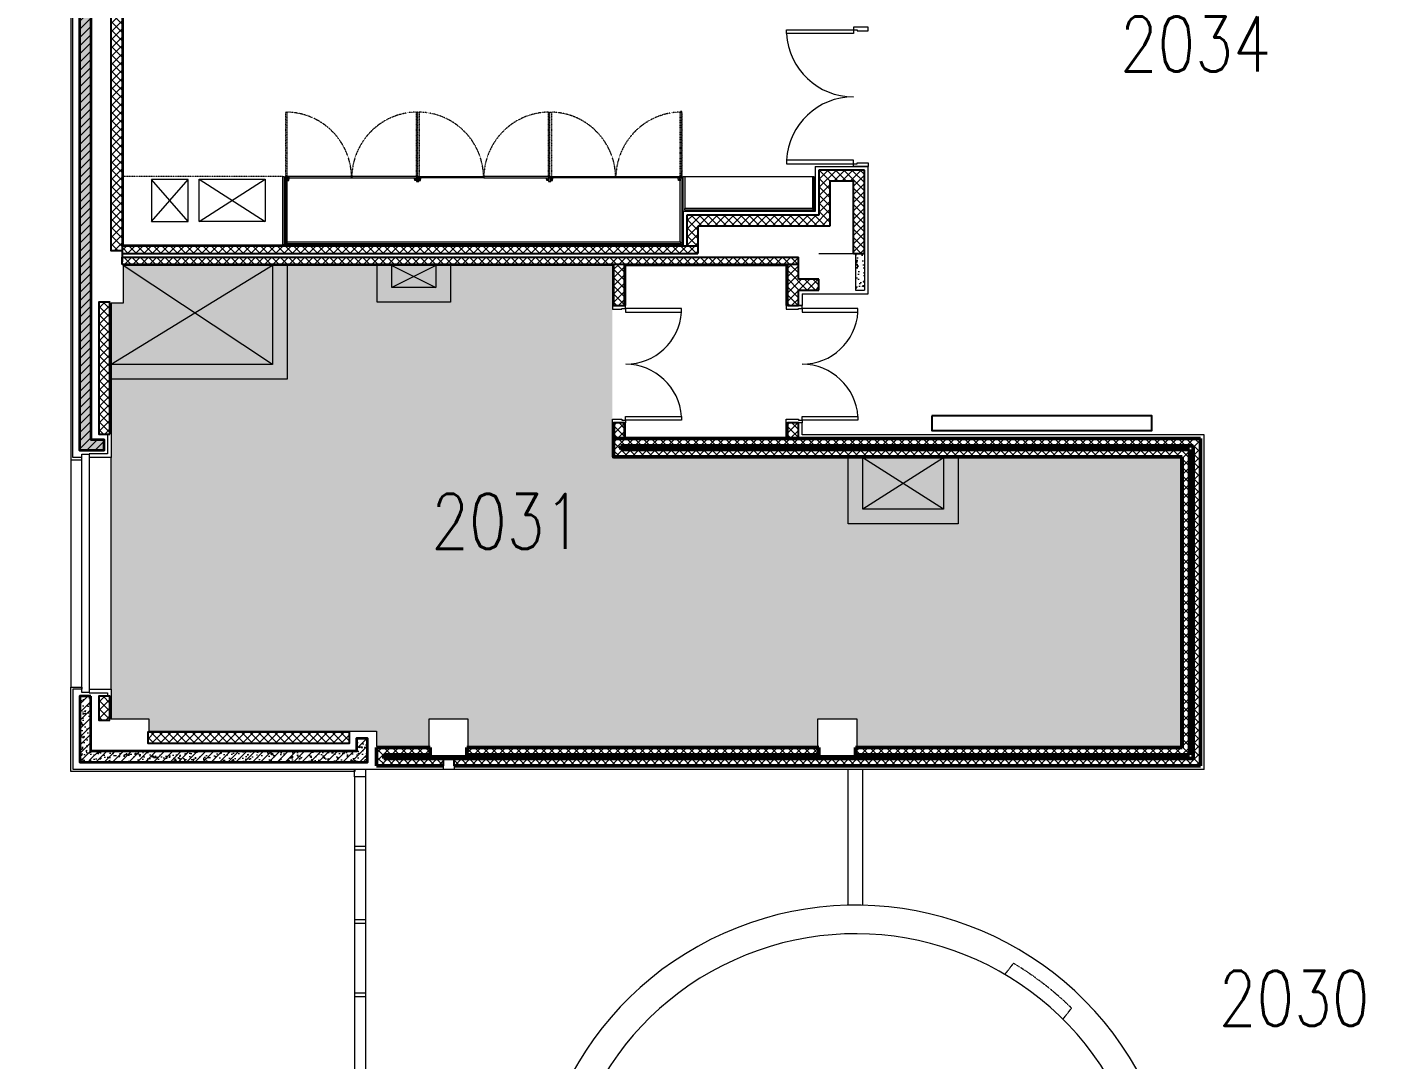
# Model space of a CAD drawing. Header units: inches. Extents: x 342932 to 557958, y 80625 to 242727.
# Drawn here: x 386838 to 405374, y 207792 to 221877 of the extents above; entities that cross this region are included whole.
import ezdxf
from ezdxf.enums import TextEntityAlignment as Align

# ---------------------------------------------------------------- set-up
doc = ezdxf.new("R2010")
doc.units = ezdxf.units.IN
doc.header["$MEASUREMENT"] = 0
doc.linetypes.add('First Floor$0$HIDDEN', pattern=[0.375, 0.25, -0.125])
for name, color, linetype, lineweight in [('0-Cubicles', 8, 'Continuous', 25), ('0-Services', 8, 'Continuous', 20), ('First Floor$0$A-G2-G-Building-Elements-Below', 251, 'Continuous', 13), ('First Floor$0$A-G2-G-Building-Elements-Hidden', 251, 'First Floor$0$HIDDEN', 15), ('First Floor$0$A-G250-G-Walls-Low-Level', 251, 'Continuous', 15), ('First Floor$0$A-G250-G-Walls-Precast-Concrete', 251, 'Continuous', 35), ('First Floor$0$A-G250-M-Walls-Blockwork', 7, 'Continuous', 25), ('First Floor$0$A-G250-M-Walls-Concrete', 251, 'Continuous', 20), ('First Floor$0$A-G250-M-Walls-Louvred', 251, 'Continuous', 9), ('First Floor$0$A-G252-H-Internal-Walls', 251, 'Continuous', 9), ('First Floor$0$A-G262-H-Precast-Panel', 251, 'Continuous', 5), ('First Floor$0$A-G312-M-Wall-Cladding-Panel', 7, 'Continuous', 9), ('First Floor$0$A-G312-M-Wall-Finish-Plaster', 7, 'Continuous', 15), ('First Floor$0$A-G321-M-Window', 251, 'Continuous', 9), ('First Floor$0$A-G322-M-Door', 251, 'Continuous', 15), ('First Floor$0$A-G4-M-Furniture-Built-In', 251, 'Continuous', 9), ('First Floor$0$A-G52-M-Cutout', 251, 'Continuous', 9), ('First Floor$0$Z-Z001-S-Room-Name-Identification-250', 7, 'Continuous', 15)]:
    doc.layers.add(name, color=color, linetype=linetype, lineweight=lineweight)
doc.styles.add('First Floor$0$Tag-RomanS', font='romans.shx', dxfattribs={"width": 0.8})
pattern_1 = [(50, (361382.11, 239676.52), (182.18467, -15.9391), [19.05, -209.55]), (355, (361382.11, 239676.52), (-35.2428, 191.05664), [15.24, -167.64]), (100.451, (361397.3, 239675.2), (146.9425, 175.1167), [16.19, -178.09]), (46.1842, (361382.11, 239727.32), (271.079, -42.0423), [28.575, -314.325]), (96.6356, (361404.7, 239723.82), (237.4042, 247.4256), [24.285, -267.135]), (351.184, (361382.1, 239727.32), (237.4046, 247.4251), [22.86, -251.46]), (21, (361407.51, 239714.62), (151.6149, -102.2655), [19.05, -209.55]), (326, (361407.51, 239714.62), (61.802, 184.188), [15.24, -167.64]), (71.4514, (361420.15, 239706.1), (213.4165, 81.92286), [16.19, -178.09]), (37.5, (361382.114, 239676.52), (3.0886, 84.55504), [0, -165.608, 0, -170.18, 0, -168.275]), (7.5, (361382.11, 239676.52), (66.81966, 100.18057), [0, -97.028, 0, -161.798, 0, -64.135]), (327.5, (361325.47, 239676.52), (135.5906, -5.72874), [0, -63.5, 0, -198.12, 0, -262.89]), (317.5, (361300.07, 239676.52), (148.12918, 25.4265), [0, -82.55, 0, -131.572, 0, -186.69])]
pattern_2 = [(45, (361382.11, 239676.52), (-56.1266, 56.1266), [])]
pattern_3 = [(45, (361382.11, 239676.52), (-56.1266, 56.1266), []), (135, (361382.11, 239676.52), (-56.1266, -56.1266), [])]
pattern_4 = [(135, (361382.11, 239676.52), (-56.1266, -56.1266), []), (225, (361382.11, 239676.52), (56.1266, -56.1266), [])]

# ---------------------------------------------------------------- blocks, each defined once
blk = doc.blocks.new('First Floor$0$d1900-200')
at = {"layer": 'First Floor$0$A-G322-M-Door'}
for points in [[(88, 200), (88, 1112), (38, 1112), (38, 200)], [(1812, 200), (1812, 1112), (1862, 1112), (1862, 200)]]:
    blk.add_lwpolyline(points, close=True, dxfattribs=at)
for points in [[(50, 150), (50, 0), (0, 0), (0, 200), (38, 200), (38, 150), (50, 150)], [(1850, 150), (1850, 0), (1900, 0), (1900, 200), (1862, 200), (1862, 150), (1850, 150)]]:
    blk.add_lwpolyline(points, dxfattribs=at)
for centre, start, end in [((38, 201), 359.9379, 86.8277), ((1862, 201), 93.1723, 180.0621)]:
    blk.add_arc(centre, 912, start, end, dxfattribs=at)
blk = doc.blocks.new('First Floor$0$Plant Room Door 1600-180')
at = {"layer": 'First Floor$0$A-G322-M-Door'}
for points in [[(-1562, 180), (-1562, 942), (-1612, 942), (-1612, 180)], [(-138, 180), (-138, 942), (-88, 942), (-88, 180)], [(-1600, 130), (-1612, 130), (-1612, 180), (-1650, 180), (-1650, 0), (-1600, 0)], [(-100, 130), (-88, 130), (-88, 180), (-50, 180), (-50, 0), (-100, 0)]]:
    blk.add_lwpolyline(points, close=True, dxfattribs=at)
for centre, start, end in [((-1615, 179), 0.0901, 86.0243), ((-85, 179), 93.9757, 179.9099)]:
    blk.add_arc(centre, 765, start, end, dxfattribs=at)
blk = doc.blocks.new('First Floor$0$Plant Room Door 1600-215')
at = {"layer": 'First Floor$0$A-G322-M-Door'}
for points in [[(-1562, 977), (-1612, 977), (-1612, 215), (-1562, 215), (-1562, 977)], [(-138, 977), (-88, 977), (-88, 215), (-138, 215), (-138, 977)], [(-100, 165), (-88, 165), (-88, 215), (-50, 215), (-50, 0), (-100, 0)]]:
    blk.add_lwpolyline(points, close=True, dxfattribs=at)
at = {"layer": 'First Floor$0$A-G322-M-Door', "elevation": 0}
blk.add_lwpolyline([(-1600, 165), (-1612, 165), (-1612, 215), (-1650, 215), (-1650, 0), (-1600, 0)], close=True, dxfattribs=at)
at = {"layer": 'First Floor$0$A-G322-M-Door'}
for centre, start, end in [((-1615, 214), 0.0901, 86.0243), ((-85, 214), 93.9757, 179.9099)]:
    blk.add_arc(centre, 765, start, end, dxfattribs=at)
blk = doc.blocks.new('First Floor$0$A$C647553F4')
for p, q in [((2, 0), (0, 0)), ((2, -21), (2, 0)), ((2, -21), (0, -21)), ((17, -8), (2, -8)), ((17, -13), (2, -13)), ((5, -36), (30, -36)), ((5, -39), (5, -36)), ((10, -13), (8, -36)), ((11, -3), (11, -8)), ((11, -3), (24, -3)), ((13, -5), (21, -5)), ((13, -8), (13, -5)), ((13, -15), (13, -13)), ((21, -15), (13, -15)), ((21, -5), (21, -15)), ((24, -3), (27, -36)), ((30, -39), (30, -36))]:
    blk.add_line(p, q)
at = {"elevation": 0}
blk.add_lwpolyline([(5, -36), (30, -36), (30, -39), (5, -39)], close=True, dxfattribs=at)
blk.add_circle((17, -10), 2.46)
blk = doc.blocks.new('First Floor$0$A$C05DB4EB2')
h = blk.add_hatch(color=256)
h.paths.add_polyline_path([(-13, -48), (13, -48), (13, -2), (-13, -2)], flags=16)
h.paths.add_polyline_path([(-15, -50), (15, -50), (15, 0), (-15, 0)])
for points in [[(-15, -50), (15, -50), (15, 0), (-15, 0)], [(-13, -48), (13, -48), (13, -2), (-13, -2)]]:
    blk.add_lwpolyline(points, close=True)
blk = doc.blocks.new('First Floor$0$tag-roomname')
at = {"lineweight": 18, "ltscale": 0.01, "style": 'First Floor$0$Tag-RomanS', "width": 0.8}
blk.add_attdef('ROOM_NO_2', text='', height=3, dxfattribs=at).set_placement((0, 1.612), align=Align.MIDDLE_CENTER)
at = {"linetype": 'ByBlock', "lineweight": 15, "ltscale": 0.01, "style": 'First Floor$0$Tag-RomanS', "width": 0.8, "flags": 1}
for tag, p in [('ROOM_NAME_1', (0, -2.288)), ('ROOM_NAME_2', (0, -5.744))]:
    blk.add_attdef(tag, text='', height=2.5, dxfattribs=at).set_placement(p, align=Align.MIDDLE_CENTER)

msp = doc.modelspace()

# ---------------------------------------------------------------- hatches: boundary and pattern name
at = {"layer": '0-Services', "lineweight": 35}
h = msp.add_hatch(dxfattribs=at)
h.set_pattern_fill('ANGLE', color=256)
h.set_pattern_definition([(0, (354539.678, 239632.636), (0, 6.985), [5.08, -1.905]), (90, (354539.678, 239632.636), (-6.985, 4e-16), [5.08, -1.905])])
h.paths.add_polyline_path([(374572.1, 234736.5), (361597.1, 234736.5), (361597.1, 239061.5), (361647.1, 239061.5), (361647.1, 239461.5), (366417.1, 239461.5), (366417.1, 239411.5), (367147.1, 239411.5), (367147.1, 239461.5), (372117.1, 239461.5), (372117.1, 239411.5), (372847.1, 239411.5), (372847.1, 239461.5), (377267.1, 239461.5), (377267.1, 239411.5), (377667.1, 239411.5), (377667.1, 232556.5), (374572.1, 232556.5)])
h.paths.add_polyline_path([(394817.1, 218626.5), (394817.1, 216001.5), (402567.1, 216001.5), (402567.1, 212066.5), (398147.1, 212066.5), (398147.1, 212441.5), (397617.1, 212441.5), (397617.1, 212066.5), (392847.1, 212066.5), (392847.1, 212441.5), (392317.1, 212441.5), (392317.1, 212066.5), (391602.1, 212066.5), (391602.1, 212276.5), (388497.1, 212276.5), (388497.1, 212441.5), (387982.1, 212441.5), (387982.1, 218111.5), (388147.1, 218111.5), (388147.1, 218626.5)])
h.paths.add_polyline_path([(451978.5, 231961.5), (461113.7, 231961.5), (461113.7, 231911.5), (461571.4, 231911.5), (463336, 221559), (463621.9, 221607.8), (464304.9, 217600.9), (463664.2, 217491.5), (455513.5, 217491.5), (455513.5, 219796.5), (451978.5, 219796.5)])
at = {"layer": 'First Floor$0$A-G252-H-Internal-Walls'}
h = msp.add_hatch(dxfattribs=at)
h.set_pattern_fill('ANSI37', color=256, scale=25, style=0)
h.set_pattern_definition([(45, (361392.11, 239676.52), (-56.1266, 56.1266), []), (135, (361392.11, 239676.52), (-56.1266, -56.1266), [])])
h.paths.add_polyline_path([(387982.1, 224876.5), (388132.1, 224876.5), (388132.1, 218826.5), (387982.1, 218826.5)])
h = msp.add_hatch(dxfattribs=at)
h.set_pattern_fill('ANSI37', color=256, scale=25, style=0)
h.set_pattern_definition(pattern_3)
h.paths.add_polyline_path([(398102.1, 218791.5), (398252.1, 218791.5), (398252.1, 219926.5), (397632.1, 219926.5), (397632.1, 219314), (395832.1, 219314), (395832.1, 218891.5), (395982.1, 218891.5), (395982.1, 219164), (397782.1, 219164), (397782.1, 219776.5), (398102.1, 219776.5)])
h = msp.add_hatch(dxfattribs=at)
h.set_pattern_fill('ANSI37', color=256, scale=25, style=0)
h.set_pattern_definition(pattern_3)
h.paths.add_polyline_path([(388132.1, 218891.5), (388132.1, 218826.5), (388132.1, 218791.5), (395982.1, 218791.5), (395982.1, 218891.5)])
h = msp.add_hatch(dxfattribs=at)
h.set_pattern_fill('ANSI37', color=256, scale=25, style=0)
h.set_pattern_definition(pattern_3)
h.paths.add_polyline_path([(397352.1, 218641.5), (397352.1, 218741.5), (388132.1, 218741.5), (388132.1, 218641.5)])
h = msp.add_hatch(dxfattribs=at)
h.set_pattern_fill('AR-CONC', color=256, angle=90, style=0)
h.set_pattern_definition([(140, (361382.11, 239676.52), (15.9391, 182.18467), [19.05, -209.55]), (85, (361382.11, 239676.52), (-191.05664, -35.2428), [15.24, -167.64]), (190.451, (361383.44, 239691.7), (-175.1167, 146.9425), [16.19, -178.09]), (136.1842, (361331.31, 239676.52), (42.0423, 271.079), [28.575, -314.325]), (186.6356, (361334.82, 239699.1), (-247.4256, 237.4042), [24.285, -267.135]), (81.184, (361331.3, 239676.52), (-247.4251, 237.4046), [22.86, -251.46]), (111, (361344.01, 239701.92), (102.2655, 151.6149), [19.05, -209.55]), (56, (361344.01, 239701.92), (-184.188, 61.802), [15.24, -167.64]), (161.4514, (361352.54, 239714.56), (-81.92286, 213.4165), [16.19, -178.09]), (127.5, (361382.114, 239676.52), (-84.55504, 3.0886), [0, -165.608, 0, -170.18, 0, -168.275]), (97.5, (361382.11, 239676.52), (-100.18057, 66.81966), [0, -97.028, 0, -161.798, 0, -64.135]), (57.5, (361382.114, 239619.88), (5.72874, 135.5906), [0, -63.5, 0, -198.12, 0, -262.89]), (47.5, (361382.11, 239594.48), (-25.4265, 148.12918), [0, -82.55, 0, -131.572, 0, -186.69])])
h.paths.add_polyline_path([(398252.1, 218791.5), (398132.1, 218791.5), (398132.1, 218301.5), (398252.1, 218301.5)])
h = msp.add_hatch(dxfattribs=at)
h.set_pattern_fill('ANSI37', color=256, scale=25, style=0)
h.set_pattern_definition(pattern_3)
h.paths.add_polyline_path([(394982.1, 218641.5), (394832.1, 218641.5), (394832.1, 218079), (394982.1, 218079)])
h = msp.add_hatch(dxfattribs=at)
h.set_pattern_fill('ANSI37', color=256, scale=25, style=0)
h.set_pattern_definition(pattern_3)
h.paths.add_polyline_path([(397352.1, 218641.5), (397202.1, 218641.5), (397202.1, 218079), (397352.1, 218079), (397352.1, 218291.5), (397632.1, 218291.5), (397632.1, 218441.5), (397352.1, 218441.5)])
h = msp.add_hatch(dxfattribs=at)
h.set_pattern_fill('ANSI37', color=256, scale=25, style=0)
h.set_pattern_definition([(45, (447043.55, 198581.93), (-56.1266, 56.1266), []), (135, (447043.55, 198581.93), (-56.1266, -56.1266), [])])
h.paths.add_polyline_path([(387967.1, 216326.5), (387967.1, 218126.5), (387817.1, 218126.5), (387817.1, 216326.5)])
h = msp.add_hatch(dxfattribs=at)
h.set_pattern_fill('ANSI37', color=256, scale=25, style=0)
h.set_pattern_definition(pattern_3)
h.paths.add_polyline_path([(394982.1, 216479), (394832.1, 216479), (394832.1, 216266.5), (394982.1, 216266.5)])
h = msp.add_hatch(dxfattribs=at)
h.set_pattern_fill('ANSI37', color=256, scale=25, style=0)
h.set_pattern_definition(pattern_3)
h.paths.add_polyline_path([(397202.1, 216266.5), (397352.1, 216266.5), (397352.1, 216479), (397202.1, 216479)])
h = msp.add_hatch(dxfattribs=at)
h.set_pattern_fill('ANSI37', color=256, scale=25, angle=90, style=0)
h.set_pattern_definition(pattern_4)
h.paths.add_polyline_path([(392657.1, 211901.5), (392657.1, 211801.5), (402832.1, 211801.5), (402832.1, 216266.5), (394832.1, 216266.5), (394832.1, 216016.5), (402582.1, 216016.5), (402582.1, 212051.5), (398132.1, 212051.5), (398132.1, 211951.5), (402682.1, 211951.5), (402682.1, 216116.5), (394932.1, 216116.5), (394932.1, 216166.5), (402732.1, 216166.5), (402732.1, 211901.5)])
h = msp.add_hatch(dxfattribs=at)
h.set_pattern_fill('ANSI37', color=256, scale=25, style=0)
h.set_pattern_definition([(45, (447043.55, 193206.47), (-56.1266, 56.1266), []), (135, (447043.55, 193206.47), (-56.1266, -56.1266), [])])
h.paths.add_polyline_path([(387967.1, 212426.5), (387967.1, 212751.1), (387817.1, 212751.1), (387817.1, 212426.5)])
h = msp.add_hatch(dxfattribs=at)
h.set_pattern_fill('ANSI37', color=256, scale=25, angle=90, style=0)
h.set_pattern_definition([(135, (408026.7, 271337.96), (-56.1266, -56.1266), []), (225, (408026.7, 271337.96), (56.1266, -56.1266), [])])
h.paths.add_polyline_path([(391232.1, 212261.5), (388482.1, 212261.5), (388482.1, 212111.5), (391232.1, 212111.5)])
h = msp.add_hatch(dxfattribs=at)
h.set_pattern_fill('ANSI37', color=256, scale=25, angle=90, style=0)
h.set_pattern_definition(pattern_4)
h.paths.add_polyline_path([(392332.1, 211951.5), (392332.1, 212051.5), (391602.1, 212051.5), (391602.1, 211801.5), (392507.1, 211801.5), (392507.1, 211901.5), (391702.1, 211901.5), (391702.1, 211951.5)])
h = msp.add_hatch(dxfattribs=at)
h.set_pattern_fill('ANSI37', color=256, scale=25, style=0)
h.set_pattern_definition(pattern_3)
h.paths.add_polyline_path([(397632.1, 212051.5), (392832.1, 212051.5), (392832.1, 211951.5), (397632.1, 211951.5)])
at = {"layer": 'First Floor$0$A-G262-H-Precast-Panel'}
h = msp.add_hatch(dxfattribs=at)
h.set_pattern_fill('AR-CONC', color=256, style=0)
h.set_pattern_definition(pattern_1)
h.paths.add_polyline_path([(387707.1, 225801.5), (387557.1, 225801.5), (387557.1, 216101.5), (387882.1, 216101.5), (387882.1, 216251.5), (387707.1, 216251.5)])
h = msp.add_hatch(dxfattribs=at)
h.set_pattern_fill('ANSI31', color=256, scale=25, style=0)
h.set_pattern_definition(pattern_2)
h.paths.add_polyline_path([(387707.1, 225801.5), (387557.1, 225801.5), (387557.1, 216101.5), (387882.1, 216101.5), (387882.1, 216251.5), (387707.1, 216251.5)])
h = msp.add_hatch(dxfattribs=at)
h.set_pattern_fill('AR-CONC', color=256, style=0)
h.set_pattern_definition(pattern_1)
h.paths.add_polyline_path([(387557.1, 211851.5), (387707.1, 211851.5), (387707.1, 212751.5), (387557.1, 212751.5)])
h = msp.add_hatch(dxfattribs=at)
h.set_pattern_fill('ANSI31', color=256, scale=25, style=0)
h.set_pattern_definition(pattern_2)
h.paths.add_polyline_path([(387557.1, 211851.5), (387707.1, 211851.5), (387707.1, 212751.5), (387557.1, 212751.5)])
h = msp.add_hatch(dxfattribs=at)
h.set_pattern_fill('AR-CONC', color=256, style=0)
h.set_pattern_definition(pattern_1)
h.paths.add_polyline_path([(387707.1, 211851.5), (391477.1, 211851.5), (391477.1, 212176.5), (391327.1, 212176.5), (391327.1, 212001.5), (387707.1, 212001.5)])
h = msp.add_hatch(dxfattribs=at)
h.set_pattern_fill('ANSI31', color=256, scale=25, style=0)
h.set_pattern_definition(pattern_2)
h.paths.add_polyline_path([(387707.1, 211851.5), (391477.1, 211851.5), (391477.1, 212176.5), (391327.1, 212176.5), (391327.1, 212001.5), (387707.1, 212001.5)])

# ---------------------------------------------------------------- linework, layer by layer
at = {"layer": '0-Cubicles', "color": 251}
msp.add_lwpolyline([(399169.6, 216576.5), (399169.6, 216376.5), (402169.6, 216376.5), (402169.6, 216576.5)], close=True, dxfattribs=at)
at = {"layer": 'First Floor$0$A-G2-G-Building-Elements-Below'}
msp.add_line((387432.1, 215976.5), (387432.1, 212876.5, 0), dxfattribs=at)
at = {"layer": 'First Floor$0$A-G2-G-Building-Elements-Hidden', "linetype": 'First Floor$0$HIDDEN', "ltscale": 0.5}
for p, q in [((400283, 209109, 0), (400166.1, 208957.4, 0)), ((401074.8, 208498.3, 0), (400957.9, 208346.7, 0))]:
    msp.add_line(p, q, dxfattribs=at)
msp.add_arc((398132.1, 205501.5, 0), 4200, 45.52101, 59.19529, dxfattribs=at)
at = {"layer": 'First Floor$0$A-G250-G-Walls-Low-Level'}
for p, q in [((387982.1, 212846.5, 0), (387982.1, 216006.5, 0)), ((387982.1, 212846.5, 0), (387982.1, 216006.5, 0)), ((398032.1, 209900.4, 0), (398032.1, 211751.5, 0)), ((398232.1, 209900.4, 0), (398232.1, 211751.5, 0))]:
    msp.add_line(p, q, dxfattribs=at)
at = {"layer": 'First Floor$0$A-G250-G-Walls-Precast-Concrete'}
msp.add_lwpolyline([(388207.1, 232501.5), (388207.1, 232351.5), (387707.1, 232351.5), (387707.1, 216251.5), (387882.1, 216251.5), (387882.1, 216101.5), (387557.1, 216101.5), (387557.1, 232501.5)], close=True, dxfattribs=at)
msp.add_lwpolyline([(387707.1, 212751.5), (387557.1, 212751.5), (387557.1, 211851.5), (391477.1, 211851.5), (391477.1, 212176.5), (391327.1, 212176.5), (391327.1, 212001.5), (387707.1, 212001.5), (387707.1, 212751.5)], dxfattribs=at)
at = {"layer": 'First Floor$0$A-G250-M-Walls-Blockwork'}
for p, q in [((398252.1, 219926.5, 0), (397632.1, 219926.5, 0)), ((397632.1, 219926.5, 0), (397632.1, 219314, 0)), ((398252.1, 218791.5, 0), (398252.1, 219926.5, 0)), ((397782.1, 219776.5, 0), (397782.1, 219164, 0)), ((398102.1, 219776.5, 0), (397782.1, 219776.5, 0)), ((398102.1, 218791.5, 0), (398102.1, 219776.5, 0)), ((397632.1, 219314, 0), (395832.1, 219314, 0)), ((395832.1, 219314, 0), (395832.1, 218891.5, 0)), ((395982.1, 219164, 0), (395982.1, 218891.5, 0)), ((397782.1, 219164, 0), (395982.1, 219164, 0)), ((395982.1, 218891.5, 0), (388132.1, 218891.5, 0)), ((388132.1, 218891.5, 0), (388132.1, 218791.5, 0)), ((388132.1, 218826.5, 0), (388132.1, 218676.5, 0)), ((388132.1, 218791.5, 0), (395982.1, 218791.5, 0)), ((388132.1, 218641.5, 0), (388132.1, 218741.5, 0)), ((388132.1, 218741.5, 0), (397352.1, 218741.5, 0)), ((395982.1, 218891.5, 0), (395982.1, 218791.5, 0)), ((397352.1, 218441.5, 0), (397352.1, 218741.5, 0)), ((398102.1, 218791.5, 0), (398252.1, 218791.5, 0)), ((397352.1, 218641.5, 0), (388132.1, 218641.5, 0)), ((394832.1, 218641.5, 0), (394832.1, 218079, 0)), ((394982.1, 218079, 0), (394982.1, 218641.5, 0)), ((397202.1, 218641.5, 0), (397202.1, 218079, 0)), ((397632.1, 218441.5, 0), (397352.1, 218441.5, 0)), ((397632.1, 218291.5, 0), (397632.1, 218441.5, 0)), ((397352.1, 218079, 0), (397352.1, 218291.5, 0)), ((397352.1, 218291.5, 0), (397632.1, 218291.5, 0)), ((394832.1, 218079, 0), (394982.1, 218079, 0)), ((397202.1, 218079, 0), (397352.1, 218079, 0)), ((394982.1, 216479, 0), (394832.1, 216479, 0)), ((394982.1, 216266.5, 0), (394982.1, 216479, 0)), ((397352.1, 216479, 0), (397202.1, 216479, 0)), ((397202.1, 216479, 0), (397202.1, 216266.5, 0)), ((397352.1, 216266.5, 0), (397352.1, 216479, 0)), ((392657.1, 211901.5, 0), (392507.1, 211901.5, 0)), ((392507.1, 211901.5, 0), (392507.1, 211801.5, 0)), ((392657.1, 211801.5, 0), (392657.1, 211901.5, 0))]:
    msp.add_line(p, q, dxfattribs=at)
at = {"layer": 'First Floor$0$A-G250-M-Walls-Blockwork', "lineweight": 50, "ltscale": 0.02}
for p, q in [((394832.1, 216066.5, 0), (394832.1, 216479, 0)), ((394832.1, 216016.5, 0), (394832.1, 216266.5, 0)), ((394832.1, 216266.5, 0), (402832.1, 216266.5, 0)), ((394932.1, 216166.5, 0), (402732.1, 216166.5, 0)), ((394932.1, 216116.5, 0), (394932.1, 216166.5, 0)), ((402732.1, 216166.5, 0), (402732.1, 211901.5, 0)), ((402832.1, 216266.5, 0), (402832.1, 211801.5, 0)), ((402582.1, 216016.5, 0), (394832.1, 216016.5, 0)), ((402682.1, 216116.5, 0), (394932.1, 216116.5, 0)), ((402582.1, 212051.5, 0), (402582.1, 216016.5, 0)), ((402682.1, 211951.5, 0), (402682.1, 216116.5, 0)), ((391602.1, 211801.5, 0), (391602.1, 212051.5, 0)), ((391602.1, 212051.5, 0), (392332.1, 212051.5, 0)), ((392332.1, 212051.5, 0), (392332.1, 211926.5, 0)), ((392332.1, 211951.5), (392332.1, 212051.5, 0)), ((392832.1, 211926.5, 0), (392832.1, 212051.5, 0)), ((392832.1, 212051.5, 0), (397632.1, 212051.5, 0)), ((397632.1, 212051.5, 0), (397632.1, 211926.5, 0)), ((398132.1, 211951.5, 0), (398132.1, 212051.5, 0)), ((398132.1, 212051.5, 0), (402582.1, 212051.5, 0)), ((391702.1, 211951.5, 0), (392332.1, 211951.5, 0)), ((391702.1, 211901.5, 0), (391702.1, 211951.5, 0)), ((402732.1, 211901.5, 0), (391702.1, 211901.5, 0)), ((392332.1, 211926.5, 0), (392832.1, 211926.5, 0)), ((392832.1, 211951.5, 0), (397632.1, 211951.5, 0)), ((397632.1, 211926.5, 0), (398132.1, 211926.5, 0)), ((398132.1, 211951.5, 0), (402682.1, 211951.5, 0)), ((392507.1, 211801.5, 0), (391602.1, 211801.5, 0)), ((402832.1, 211801.5, 0), (392657.1, 211801.5, 0))]:
    msp.add_line(p, q, dxfattribs=at)
at = {"layer": 'First Floor$0$A-G250-M-Walls-Blockwork'}
for points in [[(387982.1, 224876.5), (388132.1, 224876.5), (388132.1, 218826.5), (387982.1, 218826.5)], [(391232.1, 212261.5), (388482.1, 212261.5), (388482.1, 212111.5), (391232.1, 212111.5)]]:
    msp.add_lwpolyline(points, close=True, dxfattribs=at)
at = {"layer": 'First Floor$0$A-G250-M-Walls-Blockwork', "elevation": 0}
for points in [[(387967.1, 216326.5), (387967.1, 218126.5), (387817.1, 218126.5), (387817.1, 216326.5)], [(387967.1, 212426.5), (387967.1, 212751.1), (387817.1, 212751.1), (387817.1, 212426.5)]]:
    msp.add_lwpolyline(points, close=True, dxfattribs=at)
at = {"layer": 'First Floor$0$A-G250-M-Walls-Concrete'}
for p, q in [((398252.1, 218791.5, 0), (398252.1, 218291.5)), ((398132.1, 218291.5, 0), (398252.1, 218291.5, 0))]:
    msp.add_line(p, q, dxfattribs=at)
at = {"layer": 'First Floor$0$A-G250-M-Walls-Louvred'}
msp.add_lwpolyline([(387682.1, 216051.5), (387682.1, 212801.5), (387582.1, 212801.5), (387582.1, 216051.5)], close=True, dxfattribs=at)
at = {"layer": 'First Floor$0$A-G312-M-Wall-Cladding-Panel'}
msp.add_lwpolyline([(388302.1, 232276.5), (388332.1, 232276.5), (388332.1, 232626.5), (387432.1, 232626.5), (387432.1, 215976.5), (387582.1, 215976.5), (387582.1, 216006.5), (387462.1, 216006.5), (387462.1, 232596.5), (388302.1, 232596.5), (388302.1, 232276.5)], dxfattribs=at)
at = {"layer": 'First Floor$0$A-G312-M-Wall-Cladding-Panel', "elevation": 0}
msp.add_lwpolyline([(391302.9, 211756.5), (391302.9, 211726.5), (387432.1, 211726.5), (387432.1, 212876.5), (387582.1, 212876.5), (387582.1, 212846.5), (387462.1, 212846.5), (387462.1, 211756.5), (391302.9, 211756.5)], dxfattribs=at)
at = {"layer": 'First Floor$0$A-G312-M-Wall-Finish-Plaster'}
for p, q in [((388147.1, 231876.5), (388147.1, 218906.5)), ((397582.1, 219976.5, 0), (397582.1, 219364, 0)), ((397582.1, 219976.5, 0), (398302.1, 219976.5, 0)), ((398302.1, 218253.5), (398302.1, 219976.5, 0)), ((398302.1, 218241.5, 0), (398302.1, 219964.5, 0)), ((397582.1, 219364, 0), (395782.1, 219364, 0)), ((395782.1, 219364, 0), (395782.1, 218906.5, 0)), ((388148.1, 218906.5), (395782.1, 218906.5)), ((397632.1, 218791.5, 0), (398132.1, 218791.5, 0)), ((398132.1, 218791.5, 0), (398132.1, 218291.5, 0)), ((388147.1, 218626.5, 0), (388147.1, 218111.5, 0)), ((394817.1, 218626.5, 0), (388147.1, 218626.5, 0)), ((394817.1, 218626.5, 0), (394817.1, 218079, 0)), ((394997.1, 218626.5, 0), (394997.1, 218079, 0)), ((394997.1, 218626.5, 0), (397187.1, 218626.5, 0)), ((397187.1, 218079, 0), (397187.1, 218626.5, 0)), ((397402.1, 218241.5, 0), (398302.1, 218241.5, 0)), ((397402.1, 218241.5, 0), (397402.1, 218079, 0)), ((387982.1, 218111.5, 0), (387982.1, 216006.5, 0)), ((394832.1, 218079, 0), (394817.1, 218079, 0)), ((394997.1, 218079, 0), (394982.1, 218079, 0)), ((397202.1, 218079, 0), (397187.1, 218079, 0)), ((397352.1, 218079, 0), (397402.1, 218079, 0)), ((394817.1, 216479, 0), (394817.1, 216001.5, 0)), ((394832.1, 216479, 0), (394817.1, 216479, 0)), ((394997.1, 216479, 0), (394982.1, 216479, 0)), ((394997.1, 216281.5, 0), (394997.1, 216479, 0)), ((397187.1, 216281.5, 0), (397187.1, 216479, 0)), ((397202.1, 216479, 0), (397187.1, 216479, 0)), ((397402.1, 216479, 0), (397352.1, 216479, 0)), ((397402.1, 216316.5, 0), (397402.1, 216479, 0)), ((402882.1, 216316.5, 0), (397402.1, 216316.5, 0)), ((402882.1, 211751.5, 0), (402882.1, 216316.5, 0)), ((394997.1, 216281.5, 0), (397187.1, 216281.5, 0)), ((387682.1, 216051.5), (387682.1, 216056.5)), ((387982.1, 216006.5, 0), (387682.1, 216006.5, 0)), ((402567.1, 216001.5, 0), (394817.1, 216001.5, 0)), ((402567.1, 212066.5, 0), (402567.1, 216001.5, 0)), ((387682.1, 212801.5), (387682.1, 212796.5, 0)), ((392317.1, 212441.5), (392847.1, 212441.5)), ((392847.1, 212441.5), (392847.1, 212066.5)), ((397617.1, 212441.5), (398147.1, 212441.5)), ((397617.1, 212066.5), (397617.1, 212441.5)), ((398147.1, 212441.5), (398147.1, 212066.5)), ((397617.1, 212066.5, 0), (392847.1, 212066.5, 0)), ((402567.1, 212066.5, 0), (398147.1, 212066.5, 0)), ((402882.1, 211751.5, 0), (391452.1, 211751.5, 0)), ((392507.1, 211801.5, 0), (392507.1, 211751.5, 0)), ((392657.1, 211801.5, 0), (392657.1, 211751.5, 0))]:
    msp.add_line(p, q, dxfattribs=at)
for points in [[(388147.1, 218111.5), (387982.1, 218111.5), (387982.1, 216006.5), (387682.1, 216006.5)], [(387932.1, 216326.5), (387932.1, 216056.5), (387682.1, 216056.5)]]:
    msp.add_lwpolyline(points, dxfattribs=at)
at = {"layer": 'First Floor$0$A-G312-M-Wall-Finish-Plaster', "elevation": 0}
for points in [[(387682.1, 212846.5), (387982.1, 212846.5), (387982.1, 212441.5), (388497.1, 212441.5)], [(387682.1, 212796.5), (387932.1, 212796.5), (387932.1, 212751.1)], [(388497.1, 212441.5), (388497.1, 212276.5), (391602.1, 212276.5), (391602.1, 212066.5), (392317.1, 212066.5), (392317.1, 212441.5)]]:
    msp.add_lwpolyline(points, dxfattribs=at)
at = {"layer": 'First Floor$0$A-G312-M-Wall-Finish-Plaster'}
for radius, start, end in [(4400, 314.87468, 193.77482), (4010, 317.81821, 192.70939)]:
    msp.add_arc((398132.1, 205501.5), radius, start, end, dxfattribs=at)
at = {"layer": 'First Floor$0$A-G321-M-Window'}
for p, q in [((391302.1, 211651.5), (391302.1, 202701.5)), ((391452.1, 211651.5), (391452.1, 202701.5)), ((391452.1, 210701.5), (391302.1, 210701.5)), ((391452.1, 210651.5), (391302.1, 210651.5)), ((391452.1, 209701.5), (391302.1, 209701.5)), ((391452.1, 209651.5), (391302.1, 209651.5)), ((391452.1, 208701.5), (391302.1, 208701.5)), ((391452.1, 208651.5), (391302.1, 208651.5))]:
    msp.add_line(p, q, dxfattribs=at)
msp.add_lwpolyline([(391452.1, 211651.5), (391302.1, 211651.5), (391302.1, 211756.5), (391452.1, 211756.5)], close=True, dxfattribs=at)
at = {"layer": 'First Floor$0$A-G4-M-Furniture-Built-In', "linetype": 'First Floor$0$HIDDEN', "ltscale": 0.5}
msp.add_line((390322.1, 219841.5, 0), (388148.1, 219841.5), dxfattribs=at)
at = {"layer": 'First Floor$0$A-G4-M-Furniture-Built-In'}
for p, q in [((395762.1, 219819.5, 0), (395762.1, 219916, 0)), ((395802.1, 219841.5, 0), (397542.1, 219841.5, 0)), ((397542.1, 219841.5, 0), (397542.1, 219404, 0)), ((397542.1, 219841.5, 0), (397562.1, 219841.5, 0)), ((397562.1, 219841.5, 0), (397562.1, 219364, 0)), ((389030.9, 219225.7), (388530.9, 219800.7)), ((388530.9, 219225.7), (389030.9, 219800.7)), ((389183.3, 219227.4), (390083.3, 219802.4)), ((389183.3, 219802.4), (390083.3, 219227.4)), ((397542.1, 219384, 0), (397542.1, 219364, 0)), ((397547.1, 219404, 0), (397547.1, 219384, 0))]:
    msp.add_line(p, q, dxfattribs=at)
at = {"layer": 'First Floor$0$A-G4-M-Furniture-Built-In', "linetype": 'First Floor$0$HIDDEN', "ltscale": 0.25, "elevation": 0}
for points in [[(390382.1, 219821.5), (390382.1, 220719.5), (390362.1, 220719.5), (390362.1, 219821.5)], [(392140.1, 220717.5), (392140.1, 219821.5), (392160.1, 219821.5), (392160.1, 220717.5)], [(392184.1, 220717.5), (392184.1, 219821.5), (392164.1, 219821.5), (392164.1, 220717.5)], [(393940.1, 220717.5), (393940.1, 219821.5), (393960.1, 219821.5), (393960.1, 220717.5)], [(393984.1, 220717.5), (393984.1, 219821.5), (393964.1, 219821.5), (393964.1, 220717.5)], [(395742.1, 220724.4), (395742.1, 219821.5), (395762.1, 219821.5), (395762.1, 220724.4)], [(395742.1, 219821.5), (395742.1, 220719.5), (395762.1, 220719.5), (395762.1, 219821.5)]]:
    msp.add_lwpolyline(points, close=True, dxfattribs=at)
at = {"layer": 'First Floor$0$A-G4-M-Furniture-Built-In', "elevation": 0}
for points in [[(390322.1, 219841.5), (390342.1, 219841.5), (390342.1, 218906.5), (390322.1, 218906.5)], [(390362.1, 219821.5), (391260.1, 219821.5), (391260.1, 219841.5), (390362.1, 219841.5)], [(391264.1, 219821.5), (392160.1, 219821.5), (392160.1, 219841.5), (391264.1, 219841.5)], [(393060.1, 219821.5), (392164.1, 219821.5), (392164.1, 219841.5), (393060.1, 219841.5)], [(393064.1, 219821.5), (393960.1, 219821.5), (393960.1, 219841.5), (393064.1, 219841.5)], [(394860.1, 219821.5), (393964.1, 219821.5), (393964.1, 219841.5), (394860.1, 219841.5)], [(395762.1, 219821.5), (394864.1, 219821.5), (394864.1, 219841.5), (395762.1, 219841.5)], [(395747.1, 218926.5), (395747.1, 218946.5), (390377.1, 218946.5), (390377.1, 218926.5), (395747.1, 218926.5)]]:
    msp.add_lwpolyline(points, close=True, dxfattribs=at)
for points in [[(395802.1, 219384), (395802.1, 219364), (395782.1, 219364), (395782.1, 219841.5), (395802.1, 219841.5), (395802.1, 219404)], [(390382.1, 218946.5), (390382.1, 219819.5), (390362.1, 219819.5), (390362.1, 218906.5), (390382.1, 218906.5), (390382.1, 218926.5)], [(395742.1, 218946.5), (395742.1, 219819.5), (395762.1, 219819.5), (395762.1, 218906.5), (395742.1, 218906.5), (395742.1, 218926.5)], [(397547.1, 219404), (395797.1, 219404), (395797.1, 219384), (397547.1, 219384)]]:
    msp.add_lwpolyline(points, dxfattribs=at)
at = {"layer": 'First Floor$0$A-G4-M-Furniture-Built-In'}
for points in [[(389030.9, 219225.7), (389030.9, 219800.7), (388530.9, 219800.7), (388530.9, 219225.7)], [(389183.3, 219227.4), (389183.3, 219802.4), (390083.3, 219802.4), (390083.3, 219227.4)]]:
    msp.add_lwpolyline(points, close=True, dxfattribs=at)
at = {"layer": 'First Floor$0$A-G4-M-Furniture-Built-In', "linetype": 'First Floor$0$HIDDEN', "ltscale": 0.25}
for centre, start, end in [((390363.5, 219821, 0), 1.31428, 88.68572), ((392160.7, 219821, 0), 91.31428, 178.68572), ((392163.5, 219821, 0), 1.31428, 88.68572), ((393960.7, 219821, 0), 91.31428, 178.68572), ((393963.5, 219821, 0), 1.31428, 88.68572), ((395760.7, 219821, 0), 91.31428, 178.68572)]:
    msp.add_arc(centre, 896.8, start, end, dxfattribs=at)
at = {"layer": 'First Floor$0$A-G52-M-Cutout'}
for p, q in [((390182.1, 218626.5), (387982.1, 217276.5)), ((390182.1, 217276.5), (388147.1, 218626.5, 0)), ((390182.1, 218626.5), (390182.1, 217276.5)), ((392410.5, 218626.5, 0), (391810.5, 218326.5, 0)), ((391810.5, 218626.5, 0), (392410.5, 218326.5, 0)), ((391810.5, 218326.5, 0), (391810.5, 218626.5, 0)), ((392410.5, 218626.5, 0), (392410.5, 218326.5, 0)), ((392410.5, 218326.5, 0), (391810.5, 218326.5, 0)), ((390182.1, 217276.5), (387982.1, 217276.5)), ((399332.1, 216001.5), (398232.1, 215301.6)), ((399332.1, 215301.6), (398232.1, 216001.5)), ((398232.1, 215301.6), (398232.1, 216001.5)), ((399332.1, 216001.5), (399332.1, 215301.6)), ((399332.1, 215301.6), (398232.1, 215301.6))]:
    msp.add_line(p, q, dxfattribs=at)
for points in [[(390382.1, 218626.5), (390382.1, 217076.5), (387982.1, 217076.5)], [(399532.1, 216001.5), (399532.1, 215101.6), (398032.1, 215101.6), (398032.1, 216001.5)]]:
    msp.add_lwpolyline(points, dxfattribs=at)
at = {"layer": 'First Floor$0$A-G52-M-Cutout', "elevation": 0}
msp.add_lwpolyline([(392610.5, 218626.5), (392610.5, 218126.5), (391610.5, 218126.5), (391610.5, 218626.5)], dxfattribs=at)

# ---------------------------------------------------------------- block references
at = {"layer": 'First Floor$0$A-G322-M-Door'}
for name, p, rotation in [('First Floor$0$d1900-200', (398302.1, 219976.5, 0), 90), ('First Floor$0$Plant Room Door 1600-180', (394817.1, 216429, 0), 270), ('First Floor$0$Plant Room Door 1600-215', (397187.1, 216429, 0), 270)]:
    msp.add_blockref(name, p, dxfattribs=dict(at, rotation=rotation))
at = {"layer": 'First Floor$0$A-G4-M-Furniture-Built-In', "xscale": -1, "rotation": 180}
for p in [(390382.1, 219782.3, 0), (392176.1, 219782.3, 0), (393977.1, 219782.3, 0)]:
    msp.add_blockref('First Floor$0$A$C647553F4', p, dxfattribs=at)
at = {"layer": 'First Floor$0$A-G4-M-Furniture-Built-In', "rotation": 180}
for name, p in [('First Floor$0$A$C647553F4', (392146.1, 219782.3, 0)), ('First Floor$0$A$C05DB4EB2', (392161.1, 219769.5, 0)), ('First Floor$0$A$C647553F4', (393947.1, 219782.3, 0)), ('First Floor$0$A$C05DB4EB2', (393962.1, 219769.5, 0)), ('First Floor$0$A$C647553F4', (395742.1, 219782.3, 0))]:
    msp.add_blockref(name, p, dxfattribs=at)
at = {"layer": 'First Floor$0$Z-Z001-S-Room-Name-Identification-250'}
ref = msp.add_blockref('First Floor$0$tag-roomname', (402763.1, 221244.1), dxfattribs=dict(at, xscale=250, yscale=250, zscale=250))
ref.add_attrib('ROOM_NO_2', '2034', dxfattribs={"layer": '0', "lineweight": 18, "ltscale": 0.01, "height": 750, "style": 'First Floor$0$Tag-RomanS', "width": 0.8}).set_placement((402763.1, 221647.1), align=Align.MIDDLE_CENTER)
ref = msp.add_blockref('First Floor$0$tag-roomname', (393375.5, 214733.2), dxfattribs=dict(at, xscale=250, yscale=250, zscale=250))
ref.add_attrib('ROOM_NO_2', '2031', dxfattribs={"layer": '0', "lineweight": 18, "ltscale": 0.01, "height": 750, "style": 'First Floor$0$Tag-RomanS', "width": 0.8}).set_placement((393375.5, 215136.1), align=Align.MIDDLE_CENTER)
ref = msp.add_blockref('First Floor$0$tag-roomname', (404110.2, 208228.6), dxfattribs=dict(at, xscale=250, yscale=250, zscale=250))
ref.add_attrib('ROOM_NO_2', '2030', dxfattribs={"layer": '0', "lineweight": 18, "ltscale": 0.01, "height": 750, "style": 'First Floor$0$Tag-RomanS', "width": 0.8}).set_placement((404110.2, 208631.5), align=Align.MIDDLE_CENTER)

doc.saveas('drawing.dxf')
